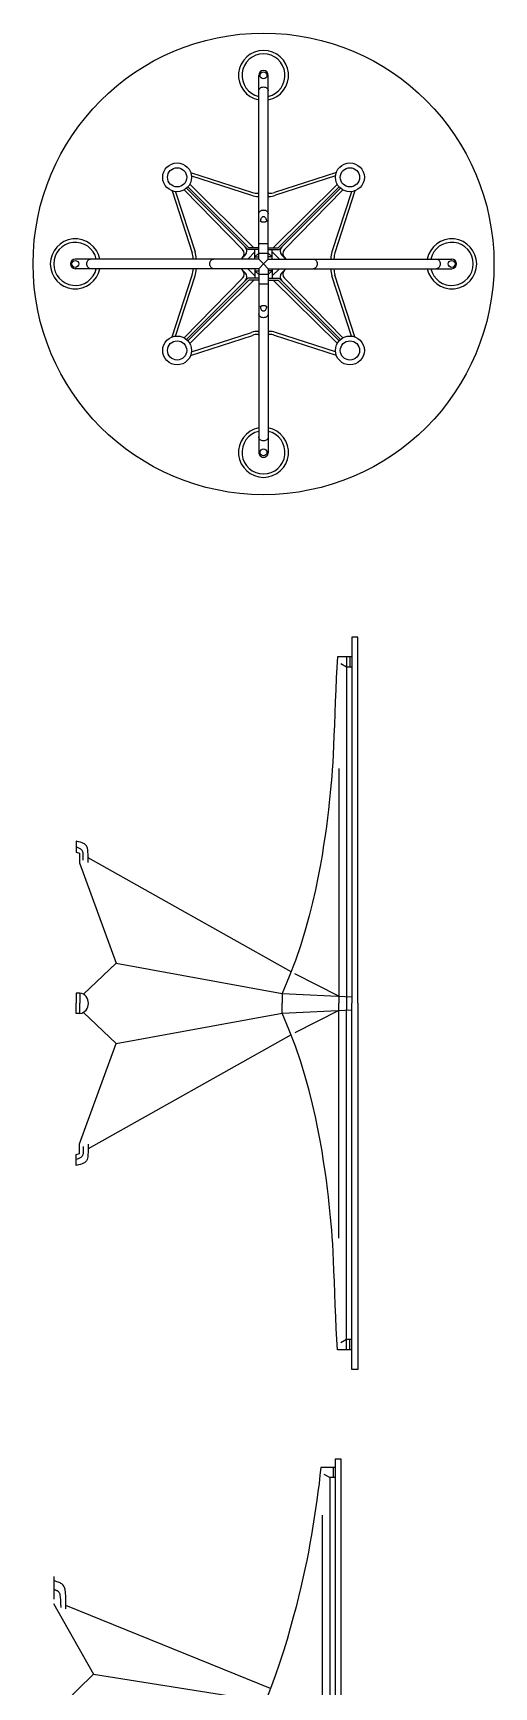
# Model space of a CAD drawing. Header units: millimetres. Extents: x 2198.5 to 2287.8, y 1208.8 to 1298.1.
# Drawn here: x 2278.321 to 2279.521, y 1282.807 to 1287.107 of the extents above; entities that cross this region are included whole.
import ezdxf

# ---------------------------------------------------------------- set-up
doc = ezdxf.new("R2010")
doc.units = ezdxf.units.MM
doc.layers.add('PERFILES', color=7, linetype='Continuous')

# ---------------------------------------------------------------- blocks, each defined once
blk = doc.blocks.new('134')
at = {"layer": 'PERFILES', "linetype": 'Continuous'}
for p, q in [((-2.6033, -358.4207), (-2.6115, -358.4362)), ((-1.4251, -358.4519), (-1.4473, -358.4549)), ((-1.4034, -358.4492), (-1.4251, -358.4519)), ((-1.3821, -358.4467), (-1.4034, -358.4492)), ((-1.3881, -358.4207), (-1.3799, -358.4362)), ((-1.3616, -358.4445), (-1.3821, -358.4467)), ((-1.6496, -358.4909), (-1.6735, -358.4964)), ((-1.6265, -358.4858), (-1.6496, -358.4909)), ((-1.6039, -358.4812), (-1.6265, -358.4858)), ((-1.5817, -358.4768), (-1.6039, -358.4812)), ((-1.5595, -358.4727), (-1.5817, -358.4768)), ((-1.5373, -358.4688), (-1.5595, -358.4727)), ((-1.5149, -358.4651), (-1.5373, -358.4688)), ((-1.4923, -358.4615), (-1.5149, -358.4651)), ((-1.4698, -358.4581), (-1.4923, -358.4615)), ((-1.4473, -358.4549), (-1.4698, -358.4581)), ((-1.8091, -358.5325), (-1.8396, -358.5418)), ((-1.7796, -358.5239), (-1.8091, -358.5325)), ((-1.7512, -358.5161), (-1.7796, -358.5239)), ((-1.7241, -358.509), (-1.7512, -358.5161)), ((-1.6982, -358.5024), (-1.7241, -358.509)), ((-1.6735, -358.4964), (-1.6982, -358.5024)), ((-1.9365, -358.5751), (-1.9702, -358.5881)), ((-1.9034, -358.5631), (-1.9365, -358.5751)), ((-1.8711, -358.552), (-1.9034, -358.5631)), ((-1.8396, -358.5418), (-1.8711, -358.552)), ((-1.9957, -359.1157), (-1.9957, -358.5881)), ((-2.0278, -359.1403), (-2.007, -359.1403)), ((-2.0165, -359.1328), (-2.0165, -359.1408)), ((-2.0165, -359.1328), (-1.9957, -359.1328)), ((-1.9862, -359.1403), (-2.007, -359.1403)), ((-2.007, -359.1403), (-2.007, -359.1403)), ((-2.007, -359.1403), (-2.007, -359.1403)), ((-1.9749, -359.1328), (-1.9957, -359.1328)), ((-1.9957, -359.1328), (-1.9957, -359.1328)), ((-1.9957, -359.1328), (-1.9957, -359.1328)), ((-1.9749, -359.1328), (-1.9749, -359.1408))]:
    blk.add_line(p, q, dxfattribs=at)
for points in [[(-1.9957, -358.3917), (-2.6514, -358.3917), (-2.6514, -358.4072), (-1.9957, -358.4072)], [(-2.6298, -358.4072), (-2.6298, -358.4445)], [(-2.6033, -358.4072), (-2.6033, -358.4207)], [(-2.0211, -358.5881), (-2.0127, -358.4072)], [(-1.9957, -358.3917), (-1.34, -358.3917), (-1.34, -358.4072), (-1.9957, -358.4072)], [(-1.9702, -358.5881), (-1.9787, -358.4072)], [(-1.3881, -358.4072), (-1.3881, -358.4207)], [(-1.3616, -358.4072), (-1.3616, -358.4445)], [(-2.6298, -358.4126), (-2.6033, -358.4126)], [(-2.6298, -358.4445), (-2.6093, -358.4467), (-2.588, -358.4492), (-2.5662, -358.4519), (-2.5441, -358.4549), (-2.5216, -358.4581), (-2.4991, -358.4615), (-2.4765, -358.4651), (-2.4541, -358.4688), (-2.4319, -358.4727), (-2.4097, -358.4768), (-2.3875, -358.4812), (-2.3649, -358.4858), (-2.3417, -358.4909), (-2.3179, -358.4964), (-2.2932, -358.5024), (-2.2673, -358.509), (-2.2401, -358.5161), (-2.2118, -358.5239), (-2.1823, -358.5325), (-2.1518, -358.5418), (-2.1203, -358.552), (-2.088, -358.5631), (-2.0549, -358.5751), (-2.0211, -358.5881)], [(-2.6033, -358.4207), (-1.9957, -358.4207)], [(-2.5053, -358.4406), (-1.9957, -358.4406)], [(-1.3881, -358.4207), (-1.9957, -358.4207)], [(-1.4861, -358.4406), (-1.9957, -358.4406)], [(-1.3616, -358.4126), (-1.3881, -358.4126)], [(-2.0549, -358.5751), (-2.2708, -359.1084)], [(-1.9365, -358.5751), (-1.7205, -359.1084)], [(-2.0922, -359.0363), (-2.0211, -358.5881)], [(-2.0211, -358.5881), (-1.9957, -358.5881)], [(-1.9702, -358.5881), (-1.9957, -358.5881)], [(-1.8992, -359.0363), (-1.9702, -358.5881)], [(-2.2755, -359.1404), (-2.0922, -359.0363), (-2.0101, -359.1207)], [(-1.7159, -359.1404), (-1.8992, -359.0363), (-1.9813, -359.1207)], [(-2.3458, -359.1399), (-2.2868, -359.1399)], [(-2.2622, -359.1086), (-2.2799, -359.1082), (-2.2938, -359.1084), (-2.3043, -359.1091), (-2.312, -359.1103), (-2.3174, -359.1118), (-2.321, -359.1135), (-2.3234, -359.1153), (-2.3251, -359.1172), (-2.3266, -359.1191), (-2.3279, -359.121), (-2.3292, -359.1231), (-2.3303, -359.1255), (-2.3314, -359.1283), (-2.3325, -359.1316), (-2.3335, -359.1356), (-2.3345, -359.1404)], [(-2.3135, -359.1404), (-2.3128, -359.1388), (-2.3122, -359.1374), (-2.3117, -359.1362), (-2.3112, -359.1351), (-2.3108, -359.1341), (-2.3104, -359.1332), (-2.31, -359.1324), (-2.3097, -359.1317), (-2.3093, -359.131), (-2.3089, -359.1303), (-2.3085, -359.1296), (-2.308, -359.129), (-2.3075, -359.1284), (-2.3069, -359.1277), (-2.3062, -359.1271), (-2.3054, -359.1264), (-2.3045, -359.1257), (-2.303, -359.125), (-2.3008, -359.1243), (-2.2974, -359.1236), (-2.2925, -359.123), (-2.2858, -359.1224), (-2.2769, -359.1218), (-2.2655, -359.1213)], [(-1.7292, -359.1086), (-1.7114, -359.1082), (-1.6976, -359.1084), (-1.6871, -359.1091), (-1.6794, -359.1103), (-1.674, -359.1118), (-1.6704, -359.1135), (-1.668, -359.1153), (-1.6663, -359.1172), (-1.6648, -359.1191), (-1.6635, -359.121), (-1.6622, -359.1231), (-1.6611, -359.1255), (-1.66, -359.1283), (-1.6589, -359.1316), (-1.6579, -359.1356), (-1.6569, -359.1404)], [(-1.6681, -359.1399), (-1.7272, -359.1399)], [(-1.6779, -359.1404), (-1.6786, -359.1388), (-1.6792, -359.1374), (-1.6797, -359.1362), (-1.6801, -359.1351), (-1.6806, -359.1341), (-1.681, -359.1332), (-1.6814, -359.1324), (-1.6817, -359.1317), (-1.6821, -359.131), (-1.6825, -359.1303), (-1.6829, -359.1296), (-1.6834, -359.129), (-1.6839, -359.1284), (-1.6845, -359.1277), (-1.6852, -359.1271), (-1.686, -359.1264), (-1.6869, -359.1257), (-1.6884, -359.125), (-1.6906, -359.1243), (-1.694, -359.1236), (-1.6989, -359.123), (-1.7056, -359.1224), (-1.7145, -359.1218), (-1.7259, -359.1213)]]:
    blk.add_lwpolyline(points, dxfattribs=at)
for centre, start, end in [((-1.9969, -359.1354), 86.5372, 172.4385), ((-1.9945, -359.1354), 7.5615, 93.4628), ((-1.9969, -359.1354), 86.5372, 86.6148), ((-1.9945, -359.1354), 93.3852, 93.4628)]:
    blk.add_arc(centre, 0.0198, start, end, dxfattribs=at)
blk = doc.blocks.new('133')
at = {"layer": 'PERFILES', "linetype": 'Continuous'}
for p, q in [((-4.7104, -358.3774), (-4.7186, -358.3928)), ((-2.9619, -358.3774), (-2.9537, -358.3928)), ((-3.8626, -359.0715), (-3.8362, -359.0715)), ((-3.8626, -359.0715), (-3.8626, -359.0816)), ((-3.8626, -359.0816), (-3.8362, -359.0816)), ((-3.8097, -359.0715), (-3.8362, -359.0715)), ((-3.8097, -359.0816), (-3.8362, -359.0816)), ((-3.8097, -359.0715), (-3.8097, -359.0816))]:
    blk.add_line(p, q, dxfattribs=at)
for points in [[(-3.8362, -358.3484), (-4.7879, -358.3484), (-4.7879, -358.3639), (-3.8362, -358.3639)], [(-4.7369, -358.3639), (-4.7369, -358.4012)], [(-4.7104, -358.3639), (-4.7104, -358.3774)], [(-3.8616, -358.5448), (-3.8532, -358.3639)], [(-3.8362, -358.3484), (-2.8844, -358.3484), (-2.8844, -358.3639), (-3.8362, -358.3639)], [(-3.8107, -358.5448), (-3.8191, -358.3639)], [(-2.9619, -358.3639), (-2.9619, -358.3774)], [(-2.9354, -358.3639), (-2.9354, -358.4012)], [(-4.7369, -358.3693), (-4.7104, -358.3693)], [(-4.7369, -358.3774), (-3.8185, -358.3774)], [(-4.7369, -358.4012), (-4.7102, -358.4029), (-4.6814, -358.4044), (-4.6513, -358.4057), (-4.6206, -358.407), (-4.59, -358.4082), (-4.5602, -358.4093), (-4.5319, -358.4104), (-4.506, -358.4115), (-4.4829, -358.4125), (-4.4622, -358.4136), (-4.4434, -358.4148), (-4.4259, -358.416), (-4.4092, -358.4174), (-4.3927, -358.4189), (-4.3758, -358.4206), (-4.3581, -358.4225), (-4.339, -358.4247), (-4.3183, -358.4272), (-4.2962, -358.43), (-4.2726, -358.4333), (-4.2474, -358.4371), (-4.2207, -358.4414), (-4.1924, -358.4464), (-4.1626, -358.4521), (-4.1311, -358.4586), (-4.098, -358.4661), (-4.0632, -358.4748), (-4.0266, -358.4849), (-3.9882, -358.4968), (-3.9479, -358.5105), (-3.9058, -358.5265), (-3.8616, -358.5448)], [(-4.447, -358.3973), (-3.8362, -358.3973)], [(-3.8547, -358.3973), (-3.9131, -358.512)], [(-3.2253, -358.3973), (-3.8362, -358.3973)], [(-2.9354, -358.3774), (-3.8185, -358.3774)], [(-3.8176, -358.3973), (-3.7592, -358.512)], [(-2.9354, -358.4012), (-2.9621, -358.4029), (-2.9909, -358.4044), (-3.021, -358.4057), (-3.0517, -358.407), (-3.0824, -358.4082), (-3.1121, -358.4093), (-3.1404, -358.4104), (-3.1663, -358.4115), (-3.1895, -358.4125), (-3.2101, -358.4136), (-3.229, -358.4148), (-3.2464, -358.416), (-3.2631, -358.4174), (-3.2796, -358.4189), (-3.2965, -358.4206), (-3.3142, -358.4225), (-3.3333, -358.4247), (-3.354, -358.4272), (-3.3761, -358.43), (-3.3997, -358.4333), (-3.4249, -358.4371), (-3.4516, -358.4414), (-3.4799, -358.4464), (-3.5097, -358.4521), (-3.5412, -358.4586), (-3.5743, -358.4661), (-3.6091, -358.4748), (-3.6457, -358.4849), (-3.6841, -358.4968), (-3.7244, -358.5105), (-3.7665, -358.5265), (-3.8107, -358.5448)], [(-2.9354, -358.3693), (-2.9619, -358.3693)], [(-3.9177, -358.5219), (-4.2143, -359.0504)], [(-3.7546, -358.5219), (-3.458, -359.0504)], [(-3.9406, -358.9769), (-3.8616, -358.5448)], [(-3.8616, -358.5448), (-3.8362, -358.5448)], [(-3.8107, -358.5448), (-3.8362, -358.5448)], [(-3.7317, -358.9769), (-3.8107, -358.5448)], [(-4.2014, -359.0724), (-3.9406, -358.9769), (-3.8597, -359.0627)], [(-3.4709, -359.0724), (-3.7317, -358.9769), (-3.8126, -359.0627)], [(-4.202, -359.0503), (-4.2136, -359.0504), (-4.2227, -359.0506), (-4.2298, -359.0509), (-4.2351, -359.0513), (-4.2391, -359.0519), (-4.2419, -359.0527), (-4.2441, -359.0536), (-4.2458, -359.0548), (-4.2475, -359.0561), (-4.249, -359.0578), (-4.2505, -359.0599), (-4.252, -359.0626), (-4.2534, -359.066), (-4.2548, -359.0703), (-4.2562, -359.0755), (-4.2575, -359.0818)], [(-3.4703, -359.0503), (-3.4587, -359.0504), (-3.4496, -359.0506), (-3.4425, -359.0509), (-3.4372, -359.0513), (-3.4332, -359.0519), (-3.4304, -359.0527), (-3.4282, -359.0536), (-3.4265, -359.0548), (-3.4249, -359.0561), (-3.4233, -359.0578), (-3.4218, -359.0599), (-3.4203, -359.0626), (-3.4189, -359.066), (-3.4175, -359.0703), (-3.4161, -359.0755), (-3.4148, -359.0818)], [(-4.2575, -359.0818), (-4.2289, -359.0818), (-4.2264, -359.0724), (-4.2014, -359.0724)], [(-4.2086, -359.0631), (-4.2121, -359.0629), (-4.2152, -359.0629), (-4.218, -359.0629), (-4.2206, -359.063), (-4.2229, -359.0631), (-4.225, -359.0633), (-4.227, -359.0636), (-4.2288, -359.0639), (-4.2304, -359.0643), (-4.232, -359.0649), (-4.2336, -359.0659), (-4.2352, -359.0674), (-4.2368, -359.0696), (-4.2386, -359.0726), (-4.2405, -359.0766), (-4.2426, -359.0818)], [(-3.4148, -359.0818), (-3.4434, -359.0818), (-3.4459, -359.0724), (-3.4709, -359.0724)], [(-3.4637, -359.0631), (-3.4602, -359.0629), (-3.4571, -359.0629), (-3.4543, -359.0629), (-3.4517, -359.063), (-3.4494, -359.0631), (-3.4473, -359.0633), (-3.4453, -359.0636), (-3.4435, -359.0639), (-3.4419, -359.0643), (-3.4403, -359.0649), (-3.4387, -359.0659), (-3.4371, -359.0674), (-3.4355, -359.0696), (-3.4337, -359.0726), (-3.4318, -359.0766), (-3.4297, -359.0818)]]:
    blk.add_lwpolyline(points, dxfattribs=at)
for centre, start, end in [((-3.8377, -359.0748), 86.5372, 172.4385), ((-3.8346, -359.0748), 7.5615, 93.4628)]:
    blk.add_arc(centre, 0.0251, start, end, dxfattribs=at)
blk = doc.blocks.new('Butaca6')
at = {"linetype": 'ByBlock'}
for p, q in [((-0.0125, 0.0125), (-0.0125, 0.49)), ((0.0125, 0.0125), (0.0125, 0.49)), ((-0.1897, 0.2378), (-0.029, 0.1858)), ((-0.1877, 0.2287), (-0.0315, 0.1782)), ((0.1897, 0.2378), (0.029, 0.1858)), ((0.1877, 0.2287), (0.0315, 0.1782)), ((-0.2378, 0.1897), (-0.1858, 0.029)), ((-0.2287, 0.1877), (-0.1782, 0.0315)), ((-0.2068, 0.1922), (-0.042, 0.0248)), ((-0.2003, 0.1968), (-0.042, 0.0385)), ((-0.1968, 0.2003), (-0.037, 0.0405)), ((-0.1922, 0.2068), (-0.0374, 0.0544)), ((-0.0136, 0.1834), (-0.0125, 0.1834)), ((-0.0136, 0.1754), (-0.0125, 0.1754)), ((0.0136, 0.1834), (0.0125, 0.1834)), ((0.0136, 0.1754), (0.0125, 0.1754)), ((0.1968, 0.2003), (0.037, 0.0405)), ((0.1922, 0.2068), (0.0374, 0.0544)), ((0.2003, 0.1968), (0.042, 0.0385)), ((0.2068, 0.1922), (0.042, 0.0248)), ((0.2287, 0.1877), (0.1782, 0.0315)), ((0.2378, 0.1897), (0.1858, 0.029)), ((-0.0125, 0.0582), (-0.023, 0.0477)), ((-0.0163, 0.0544), (-0.0125, 0.0582)), ((0.0163, 0.0544), (0.0125, 0.0582)), ((0.0125, 0.0582), (0.023, 0.0477)), ((-0.0125, 0.0125), (-0.49, 0.0125)), ((-0.1834, 0.0136), (-0.1834, 0.0125)), ((-0.1754, 0.0136), (-0.1754, 0.0125)), ((-0.053, -0.0125), (-0.053, 0.0125)), ((-0.042, 0.0125), (-0.042, 0.0385)), ((-0.037, 0.0125), (-0.037, 0.0405)), ((-0.0125, 0.0225), (-0.037, 0.0225)), ((-0.0312, 0.0225), (-0.0125, 0.0412)), ((-0.028, 0.0125), (-0.018, 0.0225)), ((-0.028, -0.0125), (-0.028, 0.0125)), ((-0.018, 0.0225), (-0.018, 0.0125)), ((0, 0), (-0.0125, 0.0125)), ((0, 0), (-0.0125, 0.0125)), ((0, 0), (-0.0125, -0.0125)), ((0, 0), (-0.0125, -0.0125)), ((0, 0), (0.0125, 0.0125)), ((0, 0), (0.0125, 0.0125)), ((0, 0), (0.0125, -0.0125)), ((0, 0), (0.0125, -0.0125)), ((0.0312, 0.0225), (0.0125, 0.0412)), ((0.0125, 0.0225), (0.037, 0.0225)), ((0.0125, 0.0125), (0.49, 0.0125)), ((0.028, 0.0125), (0.018, 0.0225)), ((0.018, 0.0225), (0.018, 0.0125)), ((0.028, 0.0125), (0.028, -0.0125)), ((0.037, 0.0125), (0.037, 0.0405)), ((0.042, 0.0125), (0.042, 0.0385)), ((0.053, 0.0125), (0.053, -0.0125)), ((0.1754, 0.0136), (0.1754, 0.0125)), ((0.1834, 0.0136), (0.1834, 0.0125)), ((-0.0125, -0.0125), (-0.49, -0.0125)), ((-0.2378, -0.1897), (-0.1858, -0.029)), ((-0.2287, -0.1877), (-0.1782, -0.0315)), ((-0.2068, -0.1922), (-0.042, -0.0248)), ((-0.2003, -0.1968), (-0.042, -0.0385)), ((-0.1968, -0.2003), (-0.037, -0.0405)), ((-0.1834, -0.0136), (-0.1834, -0.0125)), ((-0.1754, -0.0136), (-0.1754, -0.0125)), ((-0.042, -0.0125), (-0.042, -0.0385)), ((-0.037, -0.0125), (-0.037, -0.0405)), ((-0.0125, -0.0225), (-0.037, -0.0225)), ((-0.0312, -0.0225), (-0.0125, -0.0412)), ((-0.028, -0.0125), (-0.018, -0.0225)), ((-0.018, -0.0225), (-0.018, -0.0125)), ((-0.0125, -0.0125), (-0.0125, -0.49)), ((0.0125, -0.0125), (0.0125, -0.49)), ((0.0125, -0.0125), (0.49, -0.0125)), ((0.0125, -0.0225), (0.037, -0.0225)), ((0.0312, -0.0225), (0.0125, -0.0412)), ((0.018, -0.0225), (0.018, -0.0125)), ((0.028, -0.0125), (0.018, -0.0225)), ((0.037, -0.0125), (0.037, -0.0405)), ((0.1968, -0.2003), (0.037, -0.0405)), ((0.042, -0.0125), (0.042, -0.0385)), ((0.2068, -0.1922), (0.042, -0.0248)), ((0.2003, -0.1968), (0.042, -0.0385)), ((0.1754, -0.0136), (0.1754, -0.0125)), ((0.2287, -0.1877), (0.1782, -0.0315)), ((0.1834, -0.0136), (0.1834, -0.0125)), ((0.2378, -0.1897), (0.1858, -0.029)), ((-0.1922, -0.2068), (-0.0374, -0.0544)), ((-0.0125, -0.0582), (-0.023, -0.0477)), ((-0.0163, -0.0544), (-0.0125, -0.0582)), ((0.0125, -0.0582), (0.023, -0.0477)), ((0.0163, -0.0544), (0.0125, -0.0582)), ((0.1922, -0.2068), (0.0374, -0.0544)), ((-0.1897, -0.2378), (-0.029, -0.1858)), ((-0.1877, -0.2287), (-0.0315, -0.1782)), ((-0.0136, -0.1754), (-0.0125, -0.1754)), ((-0.0136, -0.1834), (-0.0125, -0.1834)), ((0.0136, -0.1754), (0.0125, -0.1754)), ((0.0136, -0.1834), (0.0125, -0.1834)), ((0.1897, -0.2378), (0.029, -0.1858)), ((0.1877, -0.2287), (0.0315, -0.1782))]:
    blk.add_line(p, q, dxfattribs=at)
for points in [[(-0.0125, 0.45, -0.120011), (-0.0116, 0.4537, -0.104957), (-0.0088, 0.4571, -0.088923), (-0.0049, 0.4592, -0.080167), (0, 0.46, -0.080167), (0.0049, 0.4592, -0.088923), (0.0088, 0.4571, -0.104957), (0.0116, 0.4537, -0.120011), (0.0125, 0.45, -0.120011)], [(-0.0125, 0.13, -0.120011), (-0.0116, 0.1337, -0.104957), (-0.0088, 0.1371, -0.088923), (-0.0049, 0.1392, -0.080167), (0, 0.14, -0.080167), (0.0049, 0.1392, -0.088923), (0.0088, 0.1371, -0.104957), (0.0116, 0.1337, -0.120011), (0.0125, 0.13, -0.120011)], [(-0.45, -0.0125, -0.120011), (-0.4537, -0.0116, -0.104957), (-0.4571, -0.0088, -0.088923), (-0.4592, -0.0049, -0.080167), (-0.46, 0, -0.080167), (-0.4592, 0.0049, -0.088923), (-0.4571, 0.0088, -0.104957), (-0.4537, 0.0116, -0.120011), (-0.45, 0.0125, -0.120011)], [(-0.13, -0.0125, -0.120011), (-0.1337, -0.0116, -0.104957), (-0.1371, -0.0088, -0.088923), (-0.1392, -0.0049, -0.080167), (-0.14, 0, -0.080167), (-0.1392, 0.0049, -0.088923), (-0.1371, 0.0088, -0.104957), (-0.1337, 0.0116, -0.120011), (-0.13, 0.0125, -0.120011)], [(-0.111, -0.0075, -0.063364), (-0.1158, -0.0069, -0.076424), (-0.1195, -0.0053, -0.107134), (-0.1222, -0.0027, -0.147472), (-0.123, 0, -0.147472), (-0.1222, 0.0027, -0.107134), (-0.1195, 0.0053, -0.076424), (-0.1158, 0.0069, -0.063364), (-0.111, 0.0075, -0.063364)], [(-0.111, 0.0075, -0.213347), (-0.1101, 0.0071, -0.094031), (-0.109, 0.0053, -0.050702), (-0.1085, 0.0031, -0.038108), (-0.1082, 0, -0.038108), (-0.1085, -0.0031, -0.050702), (-0.109, -0.0053, -0.094031), (-0.1101, -0.0071, -0.213347), (-0.111, -0.0075, -0.213347)], [(0.111, -0.0075, -0.213347), (0.1101, -0.0071, -0.094031), (0.109, -0.0053, -0.050702), (0.1085, -0.0031, -0.038108), (0.1082, 0, -0.038108), (0.1085, 0.0031, -0.050702), (0.109, 0.0053, -0.094031), (0.1101, 0.0071, -0.213347), (0.111, 0.0075, -0.213347)], [(0.111, 0.0075, -0.063364), (0.1158, 0.0069, -0.076424), (0.1195, 0.0053, -0.107134), (0.1222, 0.0027, -0.147472), (0.123, 0, -0.147472), (0.1222, -0.0027, -0.107134), (0.1195, -0.0053, -0.076424), (0.1158, -0.0069, -0.063364), (0.111, -0.0075, -0.063364)], [(0.13, 0.0125, -0.120011), (0.1337, 0.0116, -0.104957), (0.1371, 0.0088, -0.088923), (0.1392, 0.0049, -0.080167), (0.14, 0, -0.080167), (0.1392, -0.0049, -0.088923), (0.1371, -0.0088, -0.104957), (0.1337, -0.0116, -0.120011), (0.13, -0.0125, -0.120011)], [(0.45, 0.0125, -0.120011), (0.4537, 0.0116, -0.104957), (0.4571, 0.0088, -0.088923), (0.4592, 0.0049, -0.080167), (0.46, 0, -0.080167), (0.4592, -0.0049, -0.088923), (0.4571, -0.0088, -0.104957), (0.4537, -0.0116, -0.120011), (0.45, -0.0125, -0.120011)], [(0.0125, -0.13, -0.120011), (0.0116, -0.1337, -0.104957), (0.0088, -0.1371, -0.088923), (0.0049, -0.1392, -0.080167), (0, -0.14, -0.080167), (-0.0049, -0.1392, -0.088923), (-0.0088, -0.1371, -0.104957), (-0.0116, -0.1337, -0.120011), (-0.0125, -0.13, -0.120011)], [(0.0125, -0.45, -0.120011), (0.0116, -0.4537, -0.104957), (0.0088, -0.4571, -0.088923), (0.0049, -0.4592, -0.080167), (0, -0.46, -0.080167), (-0.0049, -0.4592, -0.088923), (-0.0088, -0.4571, -0.104957), (-0.0116, -0.4537, -0.120011), (-0.0125, -0.45, -0.120011)]]:
    blk.add_lwpolyline(points, format="xyb", dxfattribs=at)
for centre, radius in [((0, 0), 0.6), ((0, 0.49), 0.009), ((-0.225, 0.225), 0.0375), ((0.225, 0.225), 0.0375), ((-0.225, 0.225), 0.025), ((0.225, 0.225), 0.025), ((-0.49, 0), 0.009), ((0.49, 0), 0.009), ((-0.225, -0.225), 0.0375), ((-0.225, -0.225), 0.025), ((0.225, -0.225), 0.0375), ((0.225, -0.225), 0.025), ((0, -0.49), 0.009)]:
    blk.add_circle(centre, radius, dxfattribs=at)
for centre, radius, start, end in [((0, 0.49), 0.065, 281.0875, 258.9125), ((0, 0.49), 0.056, 282.8979, 257.1021), ((0, 0.49), 0.0125, 0, 180), ((-0.0136, 0.2334), 0.058, 252.0788, 270), ((-0.0136, 0.2334), 0.05, 252.0788, 270), ((0.0136, 0.2334), 0.05, 270, 287.9212), ((0.0136, 0.2334), 0.058, 270, 287.9212), ((-0.49, 0), 0.065, 11.0875, 348.9125), ((-0.49, 0), 0.056, 12.8979, 347.1021), ((-0.0336, 0.0583), 0.015, 225, 315), ((-0.0269, 0.065), 0.015, 225.4502, 315), ((0.0269, 0.065), 0.015, 225, 314.5498), ((0.0336, 0.0583), 0.015, 225, 315), ((0.49, 0), 0.065, 191.0875, 168.9125), ((0.49, 0), 0.056, 192.8979, 167.1021), ((-0.49, 0), 0.0125, 90, 270), ((-0.2334, 0.0136), 0.05, 0, 17.9212), ((-0.2334, 0.0136), 0.058, 0, 17.9212), ((0.2334, 0.0136), 0.058, 162.0788, 180), ((0.2334, 0.0136), 0.05, 162.0788, 180), ((0.49, 0), 0.0125, 270, 90), ((-0.2334, -0.0136), 0.05, 342.0788, 0), ((-0.2334, -0.0136), 0.058, 342.0788, 360), ((0.2334, -0.0136), 0.058, 180, 197.9212), ((0.2334, -0.0136), 0.05, 180, 197.9212), ((-0.0336, -0.0583), 0.015, 45, 135), ((-0.0269, -0.065), 0.015, 45, 134.5498), ((0.0269, -0.065), 0.015, 45.4502, 135), ((0.0336, -0.0583), 0.015, 45, 135), ((-0.0136, -0.2334), 0.058, 90, 107.9212), ((-0.0136, -0.2334), 0.05, 90, 107.9212), ((0.0136, -0.2334), 0.058, 72.0788, 90), ((0.0136, -0.2334), 0.05, 72.0788, 90), ((0, -0.49), 0.065, 101.0875, 78.9125), ((0, -0.49), 0.056, 102.8979, 77.1021), ((0, -0.49), 0.0125, 180, 0)]:
    blk.add_arc(centre, radius, start, end, dxfattribs=at)

msp = doc.modelspace()

# ---------------------------------------------------------------- block references
at = {"rotation": 270}
for name, p in [('Butaca6', (2278.9211, 1286.5068)), ('133', (2637.5148, 1280.7483)), ('134', (2637.5148, 1280.7483))]:
    msp.add_blockref(name, p, dxfattribs=at)

doc.saveas('drawing.dxf')
